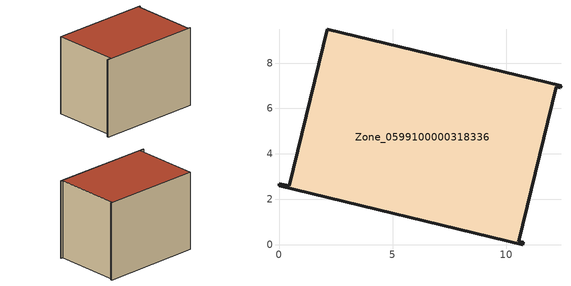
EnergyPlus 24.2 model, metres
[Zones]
Zone_0599100000318336
 floor ground (C_G): 10.72,0 0,2.6 0.02,2.69 0.46,2.59 2.12,9.49 12.4,7 12.38,6.9 12.19,6.95 10.55,0.16 10.75,0.11 z0
 wall outside (C_F): 0.46,2.59 0.02,2.69 0,2.6 10.72,0 10.75,0.11 10.55,0.16 12.19,6.95 12.38,6.9 12.4,7 2.12,9.49 0.46,2.59 z0:8.24
 roof outside (C_R): 12.4,7 2.12,9.49 0.46,2.59 0.02,2.69 0,2.6 10.72,0 10.75,0.11 10.55,0.16 12.19,6.95 12.38,6.9 z8.24
[BUILDING]
Pand.0599100000318336: North Axis=0; Terrain=City; Loads Convergence Tolerance Value=0.04; Temperature Convergence Tolerance Value=0.4; Solar Distribution=FullExterior; Maximum Number of Warmup Days=25; Minimum Number of Warmup Days=1
[Site:Location]
Rotterdam.The.Hague.AP_ZH_NLD Design_Conditions: Latitude=51.96; Longitude=4.45; Time Zone=1; Elevation=-4.5
[SITE:GROUNDTEMPERATURE:BUILDINGSURFACE]
18, 18, 18, 18, 18, 18, 18, 18, 18, 18, 18, 18
[MATERIAL] Thermal Absorptance=0.9; Solar Absorptance=0.7; Visible Absorptance=0.7
Name | Roughness | Thickness | Conductivity | Density | Specific Heat
G.TI.1992-2005 | MediumSmooth | 0.15 | 0.06 | 540 | 1210
F.TI.1992-2005 | Rough | 0.3 | 0.12 | 1920 | 840
R.TI.1992-2005 | MediumRough | 0.2 | 0.08 | 1500 | 1000
[CONSTRUCTION]
C_G: G.TI.1992-2005
C_F: F.TI.1992-2005
C_R: R.TI.1992-2005
[ZONE]
Zone_0599100000318336: Type=1; Multiplier=1; Ceiling Height=Autocalculate; Volume=Autocalculate; Floor Area=autocalculate; Part of Total Floor Area=Yes
[ZONEINFILTRATION:DESIGNFLOWRATE]
Infil_Zone_0599100000318336: Zone or ZoneList or Space or SpaceList=Zone_0599100000318336; Schedule=AlwaysOn; Design Flow Rate Calculation Method=Flow/Area; Flow Rate per Floor Area=0.0015; Constant Term Coefficient=1; Temperature Term Coefficient=0; Velocity Term Coefficient=0; Velocity Squared Term Coefficient=0
[HVACTEMPLATE:ZONE:IDEALLOADSAIRSYSTEM]
Zone_0599100000318336: Maximum Heating Supply Air Temperature=50; Minimum Cooling Supply Air Temperature=13; Maximum Heating Supply Air Humidity Ratio=0.0156; Minimum Cooling Supply Air Humidity Ratio=0.0077; Heating Limit=NoLimit; Cooling Limit=NoLimit; Dehumidification Control Type=ConstantSensibleHeatRatio; Cooling Sensible Heat Ratio=0.7; Dehumidification Setpoint=60; Humidification Control Type=None; Humidification Setpoint=30; Outdoor Air Method=None; Outdoor Air Flow Rate per Person=0.00944; Outdoor Air Flow Rate per Zone Floor Area=0; Outdoor Air Flow Rate per Zone=0; Demand Controlled Ventilation Type=None; Outdoor Air Economizer Type=NoEconomizer; Heat Recovery Type=None; Sensible Heat Recovery Effectiveness=0.7; Latent Heat Recovery Effectiveness=0.65
[ZONECONTROL:THERMOSTAT]
ThermostatControl_Zone_0599100000318336: Zone or ZoneList=Zone_0599100000318336; Control Type Schedule=DualSetpointControlType; Control 1=Thermostat_Zone_0599100000318336; Temperature Difference Between Cutout And Setpoint=0
[THERMOSTATSETPOINT:DUALSETPOINT]
Thermostat_Zone_0599100000318336: Heating Setpoint Temperature Schedule=HeatingSetpoint_Zone_0599100000318336; Cooling Setpoint Temperature Schedule=CoolingSetpoint_Zone_0599100000318336
[SCHEDULE:COMPACT]
HeatingSetpoint_Zone_0599100000318336: Through: 12/31, For: AllDays, Until: 24:00, 21
CoolingSetpoint_Zone_0599100000318336: Through: 12/31, For: AllDays, Until: 24:00, 24
DualSetpointControlType: Through: 12/31, For: AllDays, Until: 24:00, 4
AlwaysOn: Through: 12/31, For: AllDays, Until: 24:00, 1
